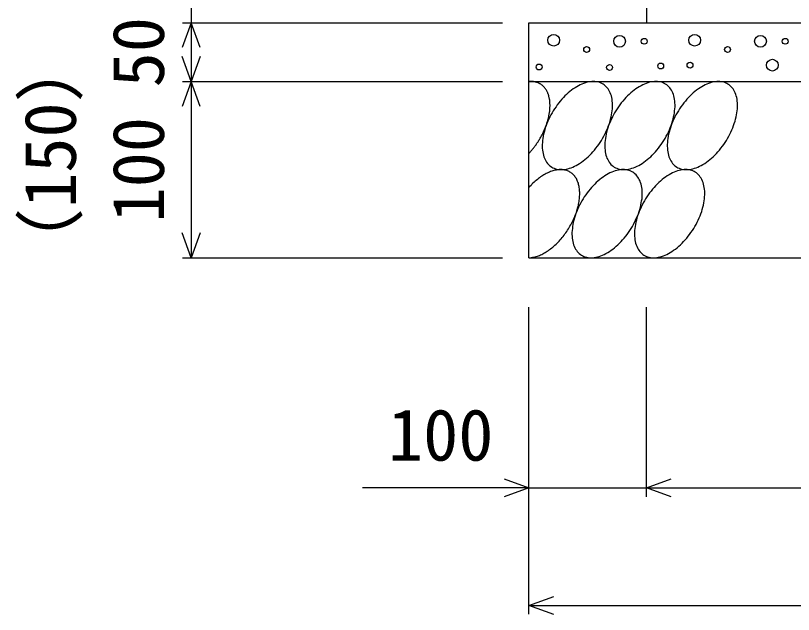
# Model space of a CAD drawing. Units: millimetres, scale not verified. Extents: x -33600 to 33600, y -11880 to 11880.
# Drawn here: x -29924 to -29262, y 8638 to 9147 of the extents above; entities that cross this region are included whole.
import ezdxf
from ezdxf.enums import TextEntityAlignment as Align

# ---------------------------------------------------------------- set-up
doc = ezdxf.new("R2010")
doc.units = ezdxf.units.MM
doc.header["$LTSCALE"] = 40
for name, color, linetype, lineweight in [('0-0_DIM', 7, 'Continuous', 25), ('0-2_HATCH', 6, 'Continuous', 25), ('0-5_OUTLINE', 3, 'Continuous', 25)]:
    doc.layers.add(name, color=color, linetype=linetype, lineweight=lineweight)
doc.styles.add('ＭＳ ゴシック', font='')
doc.styles.get('ＭＳ ゴシック').set_extended_font_data('MS Gothic')

msp = doc.modelspace()

# ---------------------------------------------------------------- linework, layer by layer
at = {"layer": '0-0_DIM'}
for p, q in [((-29781.98, 9141.24), (-29509.48, 9141.24)), ((-29781.98, 9091.24), (-29509.48, 9091.24)), ((-29774.48, 9091.24), (-29774.48, 8941.24)), ((-29781.98, 8941.24), (-29509.48, 8941.24)), ((-29486.98, 8637.82), (-29486.98, 8899.18)), ((-29386.98, 8737.82), (-29386.98, 8899.18)), ((-29486.98, 8745.32), (-29628.77, 8745.32)), ((-29486.98, 8745.32), (-29386.98, 8745.32)), ((-29386.98, 8745.32), (-28786.98, 8745.32)), ((-29486.98, 8645.32), (-28686.98, 8645.32))]:
    msp.add_line(p, q, dxfattribs=at)
for points in [[(-29774.48, 9161.24), (-29774.48, 9141.24), (-29774.48, 9091.24)], [(-29766.78, 9120.1), (-29774.48, 9141.24), (-29782.17, 9120.1)], [(-29766.78, 9112.39), (-29774.48, 9091.24), (-29782.17, 9112.39)], [(-29766.78, 9070.1), (-29774.48, 9091.24), (-29782.17, 9070.1)], [(-29766.78, 8962.39), (-29774.48, 8941.24), (-29782.17, 8962.39)], [(-29508.12, 8753.01), (-29486.98, 8745.32), (-29508.12, 8737.62)], [(-29365.84, 8737.62), (-29386.98, 8745.32), (-29365.84, 8753.01)], [(-29465.84, 8637.62), (-29486.98, 8645.32), (-29465.84, 8653.01)]]:
    msp.add_lwpolyline(points, dxfattribs=at)
at = {"layer": '0-2_HATCH'}
for points in [[(-29481.81, 9090.9), (-29482.21, 9090.98), (-29482.71, 9091.06), (-29483.11, 9091.12), (-29483.61, 9091.17), (-29484.11, 9091.21), (-29484.51, 9091.23), (-29485.01, 9091.25), (-29485.51, 9091.25), (-29486.01, 9091.24), (-29486.51, 9091.21), (-29487.01, 9091.18)], [(-29470.01, 9078.69), (-29470.11, 9079.19), (-29470.31, 9079.68), (-29470.41, 9080.17), (-29470.61, 9080.65), (-29470.81, 9081.12), (-29471.01, 9081.58), (-29471.21, 9082.03), (-29471.41, 9082.47), (-29471.61, 9082.9), (-29471.81, 9083.32), (-29472.01, 9083.73), (-29472.31, 9084.14), (-29472.51, 9084.53), (-29472.81, 9084.91), (-29473.11, 9085.29), (-29473.31, 9085.65), (-29473.61, 9086), (-29473.91, 9086.34), (-29474.21, 9086.67), (-29474.51, 9086.99), (-29474.81, 9087.3), (-29475.21, 9087.6), (-29475.51, 9087.88), (-29475.81, 9088.16), (-29476.21, 9088.42), (-29476.51, 9088.68), (-29476.91, 9088.92), (-29477.31, 9089.15), (-29477.61, 9089.37), (-29478.01, 9089.57), (-29478.41, 9089.77), (-29478.81, 9089.95), (-29479.21, 9090.12), (-29479.61, 9090.28), (-29480.11, 9090.43), (-29480.51, 9090.56), (-29480.91, 9090.69), (-29481.31, 9090.8), (-29481.81, 9090.9)], [(-29423.91, 9089.05), (-29424.91, 9089.63), (-29426.01, 9090.12), (-29427.11, 9090.53), (-29428.31, 9090.84), (-29429.51, 9091.07), (-29430.81, 9091.2), (-29432.11, 9091.25), (-29433.41, 9091.2), (-29434.71, 9091.07), (-29436.11, 9090.84), (-29437.51, 9090.53), (-29438.91, 9090.12), (-29440.41, 9089.63), (-29441.81, 9089.06), (-29443.31, 9088.39), (-29444.81, 9087.65), (-29446.21, 9086.82), (-29447.71, 9085.91), (-29449.21, 9084.93), (-29450.61, 9083.87), (-29452.01, 9082.74), (-29453.51, 9081.53), (-29454.91, 9080.26), (-29456.31, 9078.93), (-29457.61, 9077.54), (-29459.01, 9076.09), (-29460.31, 9074.58), (-29461.51, 9073.03), (-29462.81, 9071.42), (-29463.91, 9069.78), (-29465.11, 9068.1), (-29466.21, 9066.38), (-29467.21, 9064.63), (-29468.21, 9062.86), (-29469.21, 9061.06), (-29470.01, 9059.25), (-29470.91, 9057.42), (-29471.61, 9055.59), (-29472.31, 9053.75)], [(-29416.51, 9077.53), (-29416.81, 9078.93), (-29417.31, 9080.26), (-29417.71, 9081.53), (-29418.31, 9082.73), (-29418.91, 9083.87), (-29419.61, 9084.93), (-29420.31, 9085.91), (-29421.11, 9086.82), (-29422.01, 9087.65), (-29422.91, 9088.39), (-29423.91, 9089.05)], [(-29370.71, 9089.05), (-29371.71, 9089.63), (-29372.81, 9090.12), (-29373.91, 9090.53), (-29375.11, 9090.84), (-29376.31, 9091.07), (-29377.61, 9091.2), (-29378.91, 9091.25), (-29380.21, 9091.2), (-29381.51, 9091.07), (-29382.91, 9090.84), (-29384.31, 9090.53), (-29385.71, 9090.12), (-29387.21, 9089.63), (-29388.61, 9089.06), (-29390.11, 9088.39), (-29391.51, 9087.65), (-29393.01, 9086.82), (-29394.51, 9085.91), (-29395.91, 9084.93), (-29397.41, 9083.87), (-29398.81, 9082.74), (-29400.31, 9081.53), (-29401.71, 9080.26), (-29403.11, 9078.93), (-29404.41, 9077.54), (-29405.71, 9076.09), (-29407.01, 9074.58), (-29408.31, 9073.03), (-29409.51, 9071.42), (-29410.71, 9069.78), (-29411.91, 9068.1), (-29413.01, 9066.38), (-29414.01, 9064.63), (-29415.01, 9062.86), (-29415.91, 9061.06), (-29416.81, 9059.25), (-29417.61, 9057.42), (-29418.41, 9055.59), (-29419.11, 9053.75)], [(-29363.31, 9077.53), (-29363.61, 9078.93), (-29364.01, 9080.26), (-29364.51, 9081.53), (-29365.11, 9082.73), (-29365.71, 9083.87), (-29366.41, 9084.93), (-29367.11, 9085.91), (-29367.91, 9086.82), (-29368.81, 9087.65), (-29369.71, 9088.39), (-29370.71, 9089.05)], [(-29317.51, 9089.05), (-29318.51, 9089.63), (-29319.61, 9090.12), (-29320.71, 9090.53), (-29321.91, 9090.84), (-29323.11, 9091.07), (-29324.41, 9091.2), (-29325.61, 9091.25), (-29327.01, 9091.2), (-29328.31, 9091.07), (-29329.71, 9090.84), (-29331.11, 9090.53), (-29332.51, 9090.12), (-29334.01, 9089.63), (-29335.41, 9089.06), (-29336.91, 9088.39), (-29338.31, 9087.65), (-29339.81, 9086.82), (-29341.31, 9085.91), (-29342.71, 9084.93), (-29344.21, 9083.87), (-29345.61, 9082.74), (-29347.01, 9081.53), (-29348.51, 9080.26), (-29349.81, 9078.93), (-29351.21, 9077.54), (-29352.51, 9076.09), (-29353.81, 9074.58), (-29355.11, 9073.03), (-29356.31, 9071.42), (-29357.51, 9069.78), (-29358.71, 9068.1), (-29359.71, 9066.38), (-29360.81, 9064.63), (-29361.81, 9062.86), (-29362.71, 9061.06), (-29363.61, 9059.25), (-29364.41, 9057.42), (-29365.21, 9055.59), (-29365.91, 9053.75)], [(-29310.11, 9077.53), (-29310.41, 9078.93), (-29310.81, 9080.26), (-29311.31, 9081.53), (-29311.91, 9082.73), (-29312.51, 9083.87), (-29313.21, 9084.93), (-29313.91, 9085.91), (-29314.71, 9086.82), (-29315.61, 9087.65), (-29316.51, 9088.39), (-29317.51, 9089.05)], [(-29472.01, 9054.54), (-29471.81, 9055.22), (-29471.61, 9055.9), (-29471.41, 9056.58), (-29471.21, 9057.25), (-29471.01, 9057.93), (-29470.81, 9058.6), (-29470.61, 9059.28), (-29470.41, 9059.95), (-29470.31, 9060.62), (-29470.11, 9061.28), (-29470.01, 9061.95), (-29469.91, 9062.61), (-29469.71, 9063.27), (-29469.61, 9063.92), (-29469.51, 9064.57), (-29469.41, 9065.22), (-29469.31, 9065.87), (-29469.31, 9066.51), (-29469.21, 9067.14), (-29469.21, 9067.78), (-29469.11, 9068.4), (-29469.11, 9069.03), (-29469.11, 9069.64), (-29469.01, 9070.26), (-29469.01, 9070.86), (-29469.01, 9071.46), (-29469.11, 9072.06), (-29469.11, 9072.65), (-29469.11, 9073.23), (-29469.21, 9073.81), (-29469.21, 9074.38), (-29469.31, 9074.94), (-29469.31, 9075.5), (-29469.41, 9076.05), (-29469.51, 9076.59), (-29469.61, 9077.13), (-29469.71, 9077.65), (-29469.91, 9078.17), (-29470.01, 9078.69)], [(-29449.61, 9018.43), (-29448.21, 9019.09), (-29446.71, 9019.84), (-29445.21, 9020.67), (-29443.81, 9021.58), (-29442.31, 9022.56), (-29440.81, 9023.62), (-29439.41, 9024.75), (-29438.01, 9025.95), (-29436.61, 9027.22), (-29435.21, 9028.56), (-29433.81, 9029.95), (-29432.51, 9031.4), (-29431.21, 9032.91), (-29429.91, 9034.46), (-29428.71, 9036.06), (-29427.51, 9037.71), (-29426.41, 9039.39), (-29425.31, 9041.11), (-29424.21, 9042.86), (-29423.21, 9044.63), (-29422.31, 9046.43), (-29421.41, 9048.24), (-29420.61, 9050.07), (-29419.81, 9051.9), (-29419.11, 9053.74), (-29418.51, 9055.58), (-29417.91, 9057.42), (-29417.41, 9059.25), (-29417.01, 9061.06), (-29416.61, 9062.85), (-29416.31, 9064.63), (-29416.11, 9066.38), (-29415.91, 9068.09), (-29415.81, 9069.78), (-29415.81, 9071.42), (-29415.91, 9073.02), (-29416.01, 9074.58), (-29416.21, 9076.08), (-29416.51, 9077.53)], [(-29396.41, 9018.43), (-29394.91, 9019.09), (-29393.51, 9019.84), (-29392.01, 9020.67), (-29390.51, 9021.58), (-29389.11, 9022.56), (-29387.61, 9023.62), (-29386.21, 9024.75), (-29384.81, 9025.95), (-29383.31, 9027.22), (-29382.01, 9028.56), (-29380.61, 9029.95), (-29379.31, 9031.4), (-29378.01, 9032.91), (-29376.71, 9034.46), (-29375.51, 9036.06), (-29374.31, 9037.71), (-29373.21, 9039.39), (-29372.11, 9041.11), (-29371.01, 9042.86), (-29370.01, 9044.63), (-29369.11, 9046.43), (-29368.21, 9048.24), (-29367.41, 9050.07), (-29366.61, 9051.9), (-29365.91, 9053.74), (-29365.31, 9055.58), (-29364.71, 9057.42), (-29364.21, 9059.25), (-29363.81, 9061.06), (-29363.41, 9062.85), (-29363.11, 9064.63), (-29362.91, 9066.38), (-29362.71, 9068.09), (-29362.61, 9069.78), (-29362.61, 9071.42), (-29362.71, 9073.02), (-29362.81, 9074.58), (-29363.01, 9076.08), (-29363.31, 9077.53)], [(-29343.21, 9018.43), (-29341.71, 9019.09), (-29340.31, 9019.84), (-29338.81, 9020.67), (-29337.31, 9021.58), (-29335.91, 9022.56), (-29334.41, 9023.62), (-29333.01, 9024.75), (-29331.51, 9025.95), (-29330.11, 9027.22), (-29328.71, 9028.56), (-29327.41, 9029.95), (-29326.11, 9031.4), (-29324.81, 9032.91), (-29323.51, 9034.46), (-29322.31, 9036.06), (-29321.11, 9037.71), (-29319.91, 9039.39), (-29318.81, 9041.11), (-29317.81, 9042.86), (-29316.81, 9044.63), (-29315.91, 9046.43), (-29315.01, 9048.24), (-29314.21, 9050.07), (-29313.41, 9051.9), (-29312.71, 9053.74), (-29312.11, 9055.58), (-29311.51, 9057.42), (-29311.01, 9059.25), (-29310.51, 9061.06), (-29310.21, 9062.85), (-29309.91, 9064.63), (-29309.61, 9066.38), (-29309.51, 9068.09), (-29309.41, 9069.78), (-29309.41, 9071.42), (-29309.51, 9073.02), (-29309.61, 9074.58), (-29309.81, 9076.08), (-29310.11, 9077.53)], [(-29487.01, 9030.02), (-29486.51, 9030.55), (-29486.01, 9031.09), (-29485.51, 9031.63), (-29485.01, 9032.18), (-29484.51, 9032.74), (-29484.11, 9033.31), (-29483.61, 9033.88), (-29483.11, 9034.46), (-29482.71, 9035.05), (-29482.21, 9035.64), (-29481.81, 9036.24), (-29481.31, 9036.84), (-29480.91, 9037.45), (-29480.51, 9038.06), (-29480.11, 9038.68), (-29479.61, 9039.31), (-29479.21, 9039.93), (-29478.81, 9040.57), (-29478.41, 9041.21), (-29478.01, 9041.85), (-29477.61, 9042.49), (-29477.31, 9043.14), (-29476.91, 9043.8), (-29476.51, 9044.45), (-29476.21, 9045.11), (-29475.81, 9045.78), (-29475.51, 9046.44), (-29475.21, 9047.11), (-29474.81, 9047.78), (-29474.51, 9048.45), (-29474.21, 9049.12), (-29473.91, 9049.8), (-29473.61, 9050.47), (-29473.31, 9051.15), (-29473.11, 9051.83), (-29472.81, 9052.51), (-29472.51, 9053.18), (-29472.31, 9053.86), (-29472.01, 9054.54)], [(-29472.31, 9053.75), (-29473.01, 9051.91), (-29473.51, 9050.07), (-29474.01, 9048.24), (-29474.51, 9046.43), (-29474.81, 9044.63), (-29475.11, 9042.86), (-29475.41, 9041.11), (-29475.51, 9039.39), (-29475.61, 9037.71), (-29475.61, 9036.07), (-29475.61, 9034.47), (-29475.41, 9032.91), (-29475.21, 9031.4), (-29474.91, 9029.95), (-29474.61, 9028.56), (-29474.21, 9027.23), (-29473.71, 9025.96), (-29473.21, 9024.75), (-29472.51, 9023.62), (-29471.91, 9022.56), (-29471.11, 9021.58), (-29470.31, 9020.67), (-29469.41, 9019.84), (-29468.51, 9019.1), (-29467.51, 9018.43), (-29466.51, 9017.86), (-29465.41, 9017.36), (-29464.31, 9016.96), (-29463.11, 9016.65), (-29461.91, 9016.42), (-29460.71, 9016.29), (-29459.41, 9016.24), (-29458.11, 9016.29), (-29456.71, 9016.42), (-29455.31, 9016.65), (-29453.91, 9016.96), (-29452.51, 9017.36), (-29451.11, 9017.85), (-29449.61, 9018.43)], [(-29419.11, 9053.75), (-29419.81, 9051.91), (-29420.31, 9050.07), (-29420.81, 9048.24), (-29421.31, 9046.43), (-29421.61, 9044.63), (-29421.91, 9042.86), (-29422.21, 9041.11), (-29422.31, 9039.39), (-29422.41, 9037.71), (-29422.41, 9036.07), (-29422.31, 9034.47), (-29422.21, 9032.91), (-29422.01, 9031.4), (-29421.71, 9029.95), (-29421.41, 9028.56), (-29421.01, 9027.23), (-29420.51, 9025.96), (-29419.91, 9024.75), (-29419.31, 9023.62), (-29418.61, 9022.56), (-29417.91, 9021.58), (-29417.11, 9020.67), (-29416.21, 9019.84), (-29415.31, 9019.1), (-29414.31, 9018.43), (-29413.31, 9017.86), (-29412.21, 9017.36), (-29411.11, 9016.96), (-29409.91, 9016.65), (-29408.71, 9016.42), (-29407.41, 9016.29), (-29406.21, 9016.24), (-29404.81, 9016.29), (-29403.51, 9016.42), (-29402.11, 9016.65), (-29400.71, 9016.96), (-29399.31, 9017.36), (-29397.81, 9017.85), (-29396.41, 9018.43)], [(-29365.91, 9053.75), (-29366.51, 9051.91), (-29367.11, 9050.07), (-29367.61, 9048.24), (-29368.11, 9046.43), (-29368.41, 9044.63), (-29368.71, 9042.86), (-29368.91, 9041.11), (-29369.11, 9039.39), (-29369.21, 9037.71), (-29369.21, 9036.07), (-29369.11, 9034.47), (-29369.01, 9032.91), (-29368.81, 9031.4), (-29368.51, 9029.95), (-29368.21, 9028.56), (-29367.81, 9027.23), (-29367.31, 9025.96), (-29366.71, 9024.75), (-29366.11, 9023.62), (-29365.41, 9022.56), (-29364.71, 9021.58), (-29363.91, 9020.67), (-29363.01, 9019.84), (-29362.11, 9019.1), (-29361.11, 9018.43), (-29360.11, 9017.86), (-29359.01, 9017.36), (-29357.91, 9016.96), (-29356.71, 9016.65), (-29355.51, 9016.42), (-29354.21, 9016.29), (-29352.91, 9016.24), (-29351.61, 9016.29), (-29350.31, 9016.42), (-29348.91, 9016.65), (-29347.51, 9016.96), (-29346.11, 9017.36), (-29344.61, 9017.85), (-29343.21, 9018.43)], [(-29446.61, 9008.56), (-29447.01, 9009.27), (-29447.51, 9009.94), (-29448.01, 9010.59), (-29448.51, 9011.2), (-29449.01, 9011.78), (-29449.51, 9012.33), (-29450.11, 9012.84), (-29450.71, 9013.32), (-29451.31, 9013.77), (-29452.01, 9014.18), (-29452.71, 9014.55), (-29453.31, 9014.89), (-29454.11, 9015.19), (-29454.81, 9015.45), (-29455.51, 9015.68), (-29456.31, 9015.86), (-29457.11, 9016.02), (-29457.91, 9016.13), (-29458.71, 9016.21), (-29459.51, 9016.25), (-29460.41, 9016.25), (-29461.21, 9016.21), (-29462.11, 9016.13), (-29463.01, 9016.02), (-29463.91, 9015.87), (-29464.81, 9015.68), (-29465.71, 9015.46), (-29466.61, 9015.19), (-29467.51, 9014.9), (-29468.51, 9014.56), (-29469.41, 9014.19), (-29470.41, 9013.78), (-29471.31, 9013.34), (-29472.31, 9012.86), (-29473.21, 9012.35), (-29474.21, 9011.8), (-29475.11, 9011.22), (-29476.01, 9010.61), (-29477.01, 9009.97)], [(-29398.61, 9014.06), (-29399.61, 9014.63), (-29400.71, 9015.13), (-29401.81, 9015.53), (-29403.01, 9015.84), (-29404.21, 9016.07), (-29405.51, 9016.2), (-29406.71, 9016.25), (-29408.11, 9016.21), (-29409.41, 9016.07), (-29410.81, 9015.84), (-29412.21, 9015.53), (-29413.61, 9015.13), (-29415.11, 9014.64), (-29416.51, 9014.06), (-29418.01, 9013.4), (-29419.41, 9012.65), (-29420.91, 9011.82), (-29422.41, 9010.92), (-29423.81, 9009.93), (-29425.31, 9008.87), (-29426.71, 9007.74), (-29428.21, 9006.54), (-29429.61, 9005.27), (-29430.91, 9003.93), (-29432.31, 9002.54), (-29433.61, 9001.09), (-29434.91, 8999.58), (-29436.21, 8998.03), (-29437.41, 8996.43), (-29438.61, 8994.78), (-29439.81, 8993.1), (-29440.91, 8991.38), (-29441.91, 8989.64), (-29442.91, 8987.86), (-29443.81, 8986.06), (-29444.71, 8984.25), (-29445.51, 8982.42), (-29446.31, 8980.59), (-29447.01, 8978.75)], [(-29391.21, 9002.54), (-29391.51, 9003.93), (-29391.91, 9005.26), (-29392.41, 9006.53), (-29393.01, 9007.74), (-29393.61, 9008.87), (-29394.31, 9009.93), (-29395.01, 9010.91), (-29395.81, 9011.82), (-29396.71, 9012.65), (-29397.61, 9013.39), (-29398.61, 9014.06)], [(-29345.41, 9014.06), (-29346.41, 9014.63), (-29347.51, 9015.13), (-29348.61, 9015.53), (-29349.81, 9015.84), (-29351.01, 9016.07), (-29352.21, 9016.2), (-29353.51, 9016.25), (-29354.91, 9016.21), (-29356.21, 9016.07), (-29357.61, 9015.84), (-29359.01, 9015.53), (-29360.41, 9015.13), (-29361.81, 9014.64), (-29363.31, 9014.06), (-29364.81, 9013.4), (-29366.21, 9012.65), (-29367.71, 9011.82), (-29369.21, 9010.92), (-29370.61, 9009.93), (-29372.11, 9008.87), (-29373.51, 9007.74), (-29374.91, 9006.54), (-29376.31, 9005.27), (-29377.71, 9003.93), (-29379.11, 9002.54), (-29380.41, 9001.09), (-29381.71, 8999.58), (-29383.01, 8998.03), (-29384.21, 8996.43), (-29385.41, 8994.78), (-29386.51, 8993.1), (-29387.61, 8991.38), (-29388.71, 8989.64), (-29389.71, 8987.86), (-29390.61, 8986.06), (-29391.51, 8984.25), (-29392.31, 8982.42), (-29393.11, 8980.59), (-29393.81, 8978.75)], [(-29338.01, 9002.54), (-29338.31, 9003.93), (-29338.71, 9005.26), (-29339.21, 9006.53), (-29339.81, 9007.74), (-29340.41, 9008.87), (-29341.11, 9009.93), (-29341.81, 9010.91), (-29342.61, 9011.82), (-29343.51, 9012.65), (-29344.41, 9013.39), (-29345.41, 9014.06)], [(-29477.01, 9009.97), (-29477.91, 9009.29), (-29478.91, 9008.58), (-29479.81, 9007.85), (-29480.71, 9007.08), (-29481.71, 9006.28), (-29482.61, 9005.46), (-29483.51, 9004.61), (-29484.41, 9003.74), (-29485.21, 9002.83), (-29486.11, 9001.91), (-29487.01, 9000.96)], [(-29452.71, 8966.94), (-29452.01, 8968.07), (-29451.31, 8969.22), (-29450.71, 8970.38), (-29450.11, 8971.54), (-29449.51, 8972.72), (-29449.01, 8973.9), (-29448.51, 8975.08), (-29448.01, 8976.27), (-29447.51, 8977.46), (-29447.01, 8978.65), (-29446.61, 8979.84), (-29446.21, 8981.03), (-29445.91, 8982.22), (-29445.51, 8983.4), (-29445.21, 8984.58), (-29444.91, 8985.76), (-29444.71, 8986.92), (-29444.41, 8988.08), (-29444.31, 8989.23), (-29444.11, 8990.37), (-29444.01, 8991.5), (-29443.81, 8992.61), (-29443.81, 8993.71), (-29443.71, 8994.8), (-29443.71, 8995.87), (-29443.71, 8996.92), (-29443.81, 8997.95), (-29443.81, 8998.96), (-29444.01, 8999.96), (-29444.11, 9000.93), (-29444.31, 9001.88), (-29444.41, 9002.8), (-29444.71, 9003.71), (-29444.91, 9004.58), (-29445.21, 9005.43), (-29445.51, 9006.26), (-29445.91, 9007.05), (-29446.21, 9007.82), (-29446.61, 9008.56)], [(-29424.31, 8943.43), (-29422.81, 8944.1), (-29421.41, 8944.84), (-29419.91, 8945.67), (-29418.41, 8946.58), (-29417.01, 8947.56), (-29415.51, 8948.62), (-29414.11, 8949.75), (-29412.61, 8950.96), (-29411.21, 8952.23), (-29409.91, 8953.56), (-29408.51, 8954.95), (-29407.21, 8956.4), (-29405.91, 8957.91), (-29404.61, 8959.46), (-29403.41, 8961.07), (-29402.21, 8962.71), (-29401.01, 8964.39), (-29399.91, 8966.11), (-29398.91, 8967.86), (-29397.91, 8969.63), (-29397.01, 8971.43), (-29396.11, 8973.24), (-29395.31, 8975.07), (-29394.51, 8976.9), (-29393.81, 8978.74), (-29393.21, 8980.58), (-29392.61, 8982.42), (-29392.11, 8984.25), (-29391.61, 8986.06), (-29391.31, 8987.86), (-29391.01, 8989.63), (-29390.71, 8991.38), (-29390.61, 8993.1), (-29390.51, 8994.78), (-29390.51, 8996.42), (-29390.61, 8998.03), (-29390.71, 8999.58), (-29390.91, 9001.09), (-29391.21, 9002.54)], [(-29371.11, 8943.43), (-29369.61, 8944.1), (-29368.21, 8944.84), (-29366.71, 8945.67), (-29365.21, 8946.58), (-29363.81, 8947.56), (-29362.31, 8948.62), (-29360.91, 8949.75), (-29359.41, 8950.96), (-29358.01, 8952.23), (-29356.61, 8953.56), (-29355.31, 8954.95), (-29353.91, 8956.4), (-29352.61, 8957.91), (-29351.41, 8959.46), (-29350.21, 8961.07), (-29349.01, 8962.71), (-29347.81, 8964.39), (-29346.71, 8966.11), (-29345.71, 8967.86), (-29344.71, 8969.63), (-29343.81, 8971.43), (-29342.91, 8973.24), (-29342.01, 8975.07), (-29341.31, 8976.9), (-29340.61, 8978.74), (-29339.91, 8980.58), (-29339.41, 8982.42), (-29338.91, 8984.25), (-29338.41, 8986.06), (-29338.11, 8987.86), (-29337.81, 8989.63), (-29337.51, 8991.38), (-29337.41, 8993.1), (-29337.31, 8994.78), (-29337.31, 8996.42), (-29337.31, 8998.03), (-29337.51, 8999.58), (-29337.71, 9001.09), (-29338.01, 9002.54)], [(-29447.01, 8978.75), (-29447.61, 8976.91), (-29448.21, 8975.07), (-29448.71, 8973.25), (-29449.21, 8971.43), (-29449.51, 8969.64), (-29449.81, 8967.86), (-29450.01, 8966.11), (-29450.21, 8964.4), (-29450.31, 8962.71), (-29450.31, 8961.07), (-29450.21, 8959.47), (-29450.11, 8957.91), (-29449.91, 8956.41), (-29449.61, 8954.96), (-29449.31, 8953.56), (-29448.91, 8952.23), (-29448.41, 8950.96), (-29447.81, 8949.76), (-29447.21, 8948.62), (-29446.51, 8947.56), (-29445.81, 8946.58), (-29445.01, 8945.67), (-29444.11, 8944.84), (-29443.21, 8944.1), (-29442.21, 8943.44), (-29441.21, 8942.86), (-29440.11, 8942.37), (-29439.01, 8941.96), (-29437.81, 8941.65), (-29436.61, 8941.42), (-29435.31, 8941.29), (-29434.11, 8941.24), (-29432.71, 8941.29), (-29431.41, 8941.42), (-29430.01, 8941.65), (-29428.61, 8941.96), (-29427.21, 8942.37), (-29425.71, 8942.86), (-29424.31, 8943.43)], [(-29393.81, 8978.75), (-29394.41, 8976.91), (-29395.01, 8975.07), (-29395.51, 8973.25), (-29395.91, 8971.43), (-29396.31, 8969.64), (-29396.61, 8967.86), (-29396.81, 8966.11), (-29397.01, 8964.4), (-29397.11, 8962.71), (-29397.11, 8961.07), (-29397.01, 8959.47), (-29396.91, 8957.91), (-29396.71, 8956.41), (-29396.41, 8954.96), (-29396.11, 8953.56), (-29395.71, 8952.23), (-29395.21, 8950.96), (-29394.61, 8949.76), (-29394.01, 8948.62), (-29393.31, 8947.56), (-29392.61, 8946.58), (-29391.81, 8945.67), (-29390.91, 8944.84), (-29390.01, 8944.1), (-29389.01, 8943.44), (-29388.01, 8942.86), (-29386.91, 8942.37), (-29385.81, 8941.96), (-29384.61, 8941.65), (-29383.41, 8941.42), (-29382.11, 8941.29), (-29380.81, 8941.24), (-29379.51, 8941.29), (-29378.21, 8941.42), (-29376.81, 8941.65), (-29375.41, 8941.96), (-29374.01, 8942.37), (-29372.51, 8942.86), (-29371.11, 8943.43)], [(-29487.01, 8941.25), (-29486.11, 8941.28), (-29485.21, 8941.35), (-29484.41, 8941.46), (-29483.51, 8941.6), (-29482.61, 8941.78), (-29481.71, 8942), (-29480.71, 8942.26), (-29479.81, 8942.56), (-29478.91, 8942.89), (-29477.91, 8943.25), (-29477.01, 8943.66), (-29476.01, 8944.09), (-29475.11, 8944.57), (-29474.21, 8945.08), (-29473.21, 8945.62), (-29472.31, 8946.19), (-29471.31, 8946.8), (-29470.41, 8947.44), (-29469.41, 8948.11), (-29468.51, 8948.82), (-29467.51, 8949.55), (-29466.61, 8950.31), (-29465.71, 8951.1), (-29464.81, 8951.92), (-29463.91, 8952.77), (-29463.01, 8953.64), (-29462.11, 8954.54), (-29461.21, 8955.46), (-29460.41, 8956.41), (-29459.51, 8957.37), (-29458.71, 8958.36), (-29457.91, 8959.37), (-29457.11, 8960.4), (-29456.31, 8961.45), (-29455.51, 8962.52), (-29454.81, 8963.6), (-29454.11, 8964.7), (-29453.31, 8965.81), (-29452.71, 8966.94)]]:
    msp.add_lwpolyline(points, dxfattribs=at)
for centre, radius in [((-29465.89, 9126.35), 5), ((-29409.82, 9125.47), 5), ((-29388.79, 9125.47), 2.5), ((-29345.89, 9126.35), 5), ((-29289.82, 9125.47), 5), ((-29268.79, 9125.47), 2.5), ((-29437.85, 9118.47), 2.5), ((-29317.85, 9118.47), 2.5), ((-29374.77, 9104.46), 2.5), ((-29349.83, 9105.14), 2.5), ((-29279.73, 9105.14), 5), ((-29478.31, 9103.55), 2.5), ((-29418.34, 9103.2), 2.5)]:
    msp.add_circle(centre, radius, dxfattribs=at)
at = {"layer": '0-5_OUTLINE'}
for p, q in [((-29386.98, 9161.24), (-29386.98, 9141.24)), ((-29486.98, 9141.24), (-28686.98, 9141.24)), ((-29486.98, 8941.24), (-29486.98, 9141.24)), ((-29486.98, 9091.24), (-28686.98, 9091.24)), ((-29486.98, 8941.24), (-28686.98, 8941.24))]:
    msp.add_line(p, q, dxfattribs=at)

# ---------------------------------------------------------------- texts
at = {"layer": '0-0_DIM', "style": 'ＭＳ ゴシック'}
for s, p in [('50', (-29784.48, 9086.24)), ('（150）', (-29859.48, 8923.68)), ('100', (-29784.48, 8971.24))]:
    msp.add_text(s, height=43.99, rotation=90, dxfattribs=at).set_placement(p, align=Align.BOTTOM_LEFT)
msp.add_text('100', height=43.99, dxfattribs=at).set_placement((-29606.98, 8755.32), align=Align.BOTTOM_LEFT)

doc.saveas('drawing.dxf')
